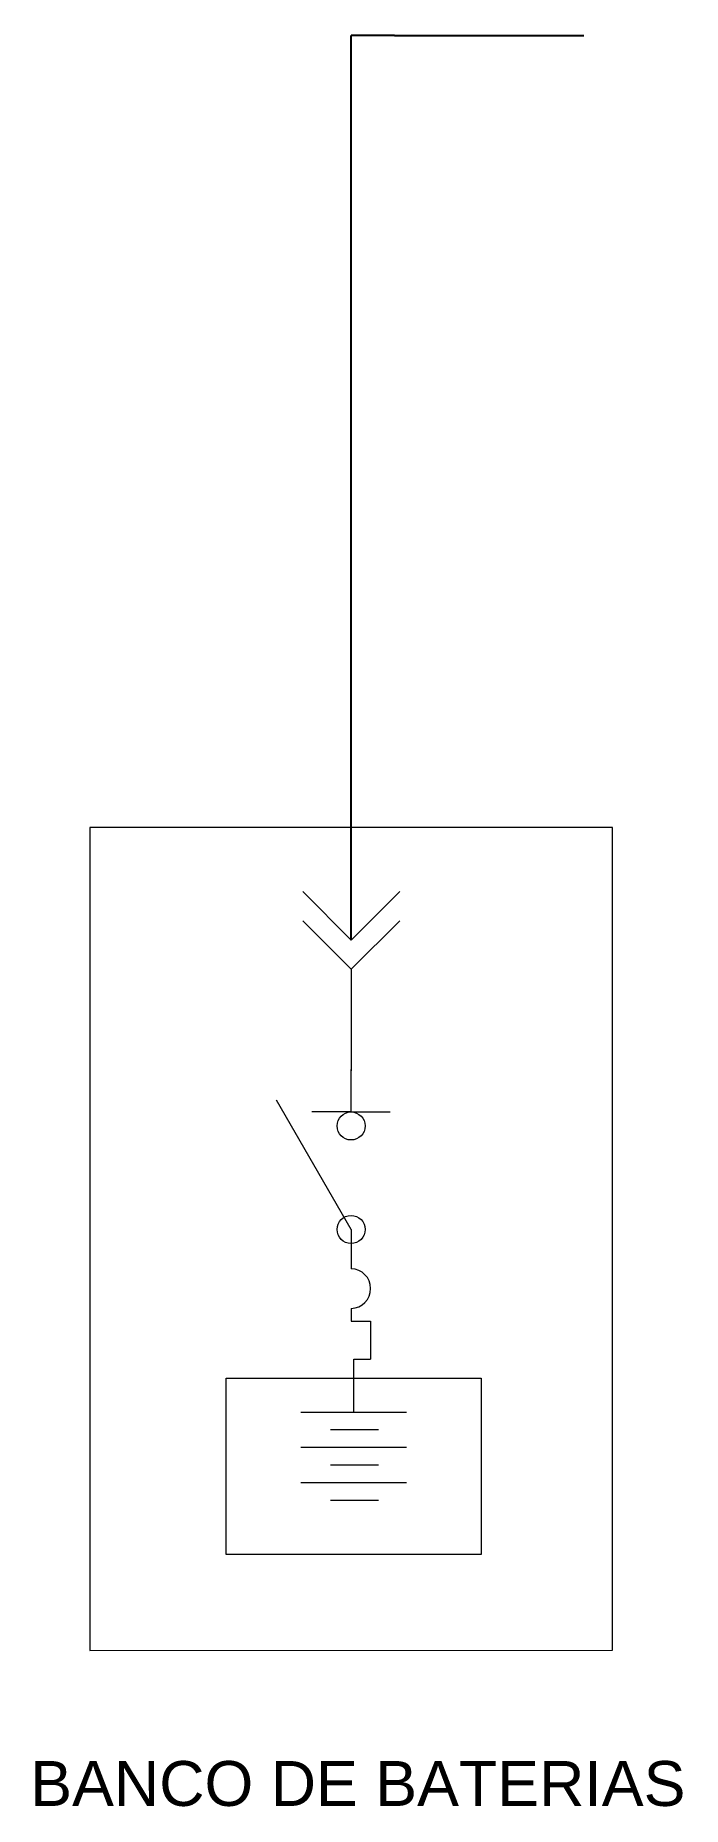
# Model space of a CAD drawing. Header units: millimetres. Extents: x 25.7 to 47.4, y -55.7 to 3.4.
import ezdxf

# ---------------------------------------------------------------- set-up
doc = ezdxf.new("R2010")
doc.units = ezdxf.units.MM
doc.styles.get("Standard").update_dxf_attribs({"font": 'arial.ttf'})

msp = doc.modelspace()

# ---------------------------------------------------------------- linework, layer by layer
at = {"color": 7}
for p, q in [((37.743, 3.402), (36.296, 3.402)), ((36.296, -0.147), (36.296, 3.402)), ((37.743, 3.402), (44.067, 3.402)), ((36.296, -26.801), (36.296, -0.147))]:
    msp.add_line(p, q, dxfattribs=at)
at = {"color": 0, "linetype": 'ByBlock', "lineweight": 18, "transparency": 16777216}
for p, q in [((36.296, -26.801), (34.677, -25.185)), ((36.296, -26.801), (37.918, -25.185)), ((36.296, -27.772), (34.677, -26.157)), ((36.296, -27.772), (37.918, -26.157)), ((36.296, -27.772), (36.296, -31.168)), ((36.294, -32.541), (36.294, -31.124)), ((36.294, -36.465), (33.806, -32.146)), ((36.294, -32.541), (34.985, -32.541)), ((36.294, -32.541), (37.603, -32.541)), ((36.294, -36.465), (36.294, -37.78)), ((36.294, -39.102), (36.294, -39.529)), ((36.294, -39.529), (36.937, -39.529)), ((36.937, -39.529), (36.937, -40.793)), ((36.38, -40.793), (36.937, -40.793)), ((36.38, -42.56), (36.38, -40.793)), ((34.616, -42.56), (38.143, -42.56)), ((35.604, -43.148), (37.21, -43.148)), ((34.616, -43.736), (38.143, -43.736)), ((35.604, -44.324), (37.21, -44.324)), ((34.616, -44.912), (38.143, -44.912)), ((35.604, -45.499), (37.21, -45.499))]:
    msp.add_line(p, q, dxfattribs=at)
for points in [[(27.565, -23.049), (27.565, -50.526), (45.027, -50.513), (45.027, -23.049)], [(32.123, -41.433), (40.636, -41.433), (40.636, -47.315), (32.123, -47.315)]]:
    msp.add_lwpolyline(points, close=True, dxfattribs=at)
for centre in [(36.294, -33.01), (36.294, -36.465)]:
    msp.add_circle(centre, 0.468, dxfattribs=at)
msp.add_arc((36.286, -38.44), 0.661, 270.73308, 89.26692, dxfattribs=at)

# ---------------------------------------------------------------- texts
at = {"color": 0, "lineweight": 18}
msp.add_text('BANCO DE BATERIAS', height=1.5, dxfattribs=at).set_placement((25.575, -55.713))

doc.saveas('drawing.dxf')
